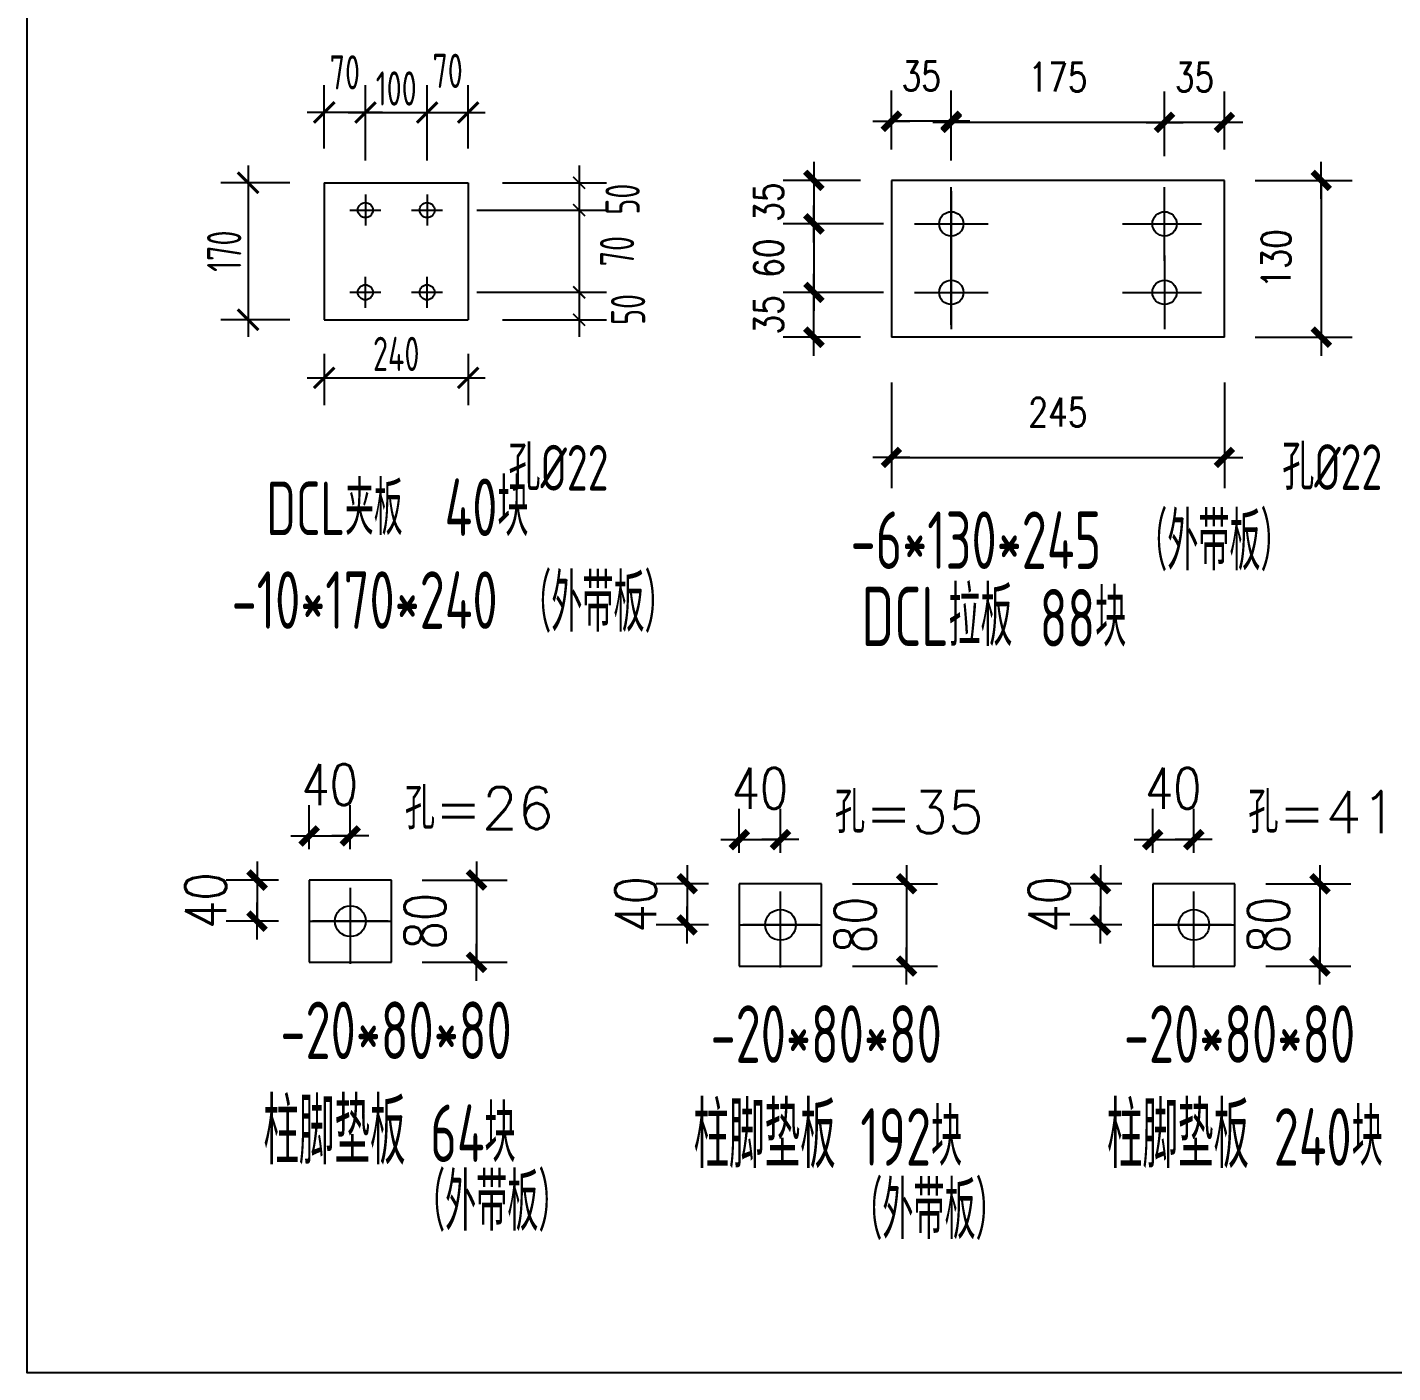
# Model space of a CAD drawing. Header units: millimetres. Extents: x 2451220 to 4527627, y -5186613 to -1639140.
# Drawn here: x 2466480 to 2470465, y -1703288 to -1699361 of the extents above; entities that cross this region are included whole.
import ezdxf
from ezdxf.enums import TextEntityAlignment as Align

# ---------------------------------------------------------------- set-up
doc = ezdxf.new("R2010")
doc.units = ezdxf.units.MM
doc.header["$LTSCALE"] = 1000
doc.header["$PDMODE"] = 34
doc.linetypes.add('CENTER', pattern=[50.8, 31.75, -6.35, 6.35, -6.35])
doc.layers.add('ADIM', color=3, linetype='Continuous')
doc.layers.add('轴线层', color=1, linetype='CENTER', lineweight=15)
doc.layers.add('钢架', color=7, linetype='Continuous', lineweight=25)
doc.styles.add('DIM_FONT', font='simplex.shx', dxfattribs={"width": 0.8, "bigfont": 'hztxt.shx'})
doc.styles.add('hz', font='gbenor.shx', dxfattribs={"width": 0.75, "height": 100, "bigfont": 'gbcbig.shx'})
doc.styles.get("Standard").update_dxf_attribs({"font": 'txt', "bigfont": 'gbcbig.shx'})
doc.styles.add('TSSD_Label', font='Tssdeng.shx', dxfattribs={"width": 0.7, "bigfont": 'hztxt.shx'})
doc.dimstyles.new('WGH(2)', dxfattribs={"dimscale": 1.2, "dimtxt": 100, "dimasz": 0.5, "dimexe": 75, "dimexo": 75, "dimgap": 75, "dimtad": 1, "dimdec": 0, "dimlfac": 0.5, "dimzin": 0, "dimdsep": 46, "dimtxsty": 'DIM_FONT', "dimblk1": '_DIMX', "dimblk2": '_DIMX', "dimsah": 1, "dimcen": 0.09, "dimclrd": 3, "dimclre": 3, "dimclrt": 7, "dimadec": 0, "dimazin": 0, "dimtfac": 1, "dimtdec": 0, "dimtix": 1, "dimtmove": 2, "dimatfit": 3, "dimldrblk": '_DIMX', "dimfxl": 1, "dimtolj": 1, "dimtzin": 0, "dimarcsym": 0})
doc.dimstyles.new('WGH(3)', dxfattribs={"dimscale": 1.2, "dimtxt": 100, "dimasz": 0.3, "dimexe": 75, "dimexo": 75, "dimgap": 75, "dimtad": 1, "dimdec": 0, "dimlfac": 0.333333, "dimzin": 0, "dimdsep": 46, "dimtxsty": 'DIM_FONT', "dimblk1": '_DIMX', "dimblk2": '_DIMX', "dimsah": 1, "dimcen": 0.09, "dimclrd": 3, "dimclre": 3, "dimclrt": 7, "dimazin": 0, "dimtfac": 1, "dimtdec": 0, "dimtix": 1, "dimtmove": 2, "dimatfit": 3, "dimldrblk": '_DIMX', "dimfxl": 1, "dimtolj": 1, "dimtzin": 0, "dimarcsym": 0})
doc.dimstyles.new('细化2倍GJ标注', dxfattribs={"dimtxt": 150, "dimasz": 60, "dimexe": 80, "dimexo": 100, "dimgap": 20, "dimtad": 1, "dimdec": 0, "dimlfac": 0.5, "dimzin": 0, "dimdsep": 46, "dimtxsty": 'hz', "dimblk1": 'ARCHTICK', "dimblk2": 'ARCHTICK', "dimsah": 1, "dimcen": 0.09, "dimdle": 50, "dimclrd": 3, "dimclre": 3, "dimclrt": 7, "dimadec": 0, "dimazin": 0, "dimtfac": 1, "dimtdec": 0, "dimtix": 1, "dimtmove": 2, "dimatfit": 3, "dimfxl": 1, "dimtolj": 1, "dimtzin": 0, "dimarcsym": 0})

# ---------------------------------------------------------------- blocks, each defined once
blk = doc.blocks.new('_DIMX')
blk.add_line((-150, 0), (150, 0))
at = {"const_width": 50}
blk.add_lwpolyline([(-70, -70), (70, 70)], dxfattribs=at)
blk = doc.blocks.new('*D1326')
at = {"color": 3, "lineweight": -2}
for p, q in [((2467212.6, -1701850.1), (2467060.4, -1701850.1)), ((2467150.4, -1701849.8), (2467150.4, -1701849.4)), ((2467150.4, -1701850.1), (2467150.4, -1701970.1)), ((2467212.6, -1701970.1), (2467060.4, -1701970.1)), ((2467150.4, -1701970.5), (2467150.4, -1701970.8))]:
    blk.add_line(p, q, dxfattribs=at)
at = {"layer": 'Defpoints', "color": 0}
for p in [(2467302.6, -1701850.1), (2467150.4, -1701970.1), (2467302.6, -1701970.1)]:
    blk.add_point(p, dxfattribs=at)
at = {"color": 3, "lineweight": -2, "xscale": 0.36, "yscale": 0.36, "zscale": 0.36}
for p, rotation in [((2467150.4, -1701850.1), 270), ((2467150.4, -1701970.1), 90)]:
    blk.add_blockref('_DIMX', p, dxfattribs=dict(at, rotation=rotation))
at = {"color": 7, "insert": (2467000.4, -1701910.1), "char_height": 120, "attachment_point": 5, "rotation": 90, "style": 'DIM_FONT'}
blk.add_mtext('\\A1;40', dxfattribs=at)
blk = doc.blocks.new('*D1327')
at = {"color": 3, "lineweight": -2}
for p, q in [((2467302.6, -1701760.1), (2467302.6, -1701631.4)), ((2467422.6, -1701760.1), (2467422.6, -1701631.4)), ((2467302.2, -1701721.4), (2467301.9, -1701721.4)), ((2467302.6, -1701721.4), (2467422.6, -1701721.4)), ((2467422.9, -1701721.4), (2467423.3, -1701721.4))]:
    blk.add_line(p, q, dxfattribs=at)
at = {"layer": 'Defpoints', "color": 0}
for p in [(2467422.6, -1701721.4), (2467302.6, -1701850.1), (2467422.6, -1701850.1)]:
    blk.add_point(p, dxfattribs=at)
at = {"color": 3, "lineweight": -2, "xscale": 0.36, "yscale": 0.36, "zscale": 0.36}
blk.add_blockref('_DIMX', (2467302.6, -1701721.4), dxfattribs=at)
at = {"color": 3, "lineweight": -2, "xscale": 0.36, "yscale": 0.36, "zscale": 0.36, "rotation": 180}
blk.add_blockref('_DIMX', (2467422.6, -1701721.4), dxfattribs=at)
at = {"color": 7, "insert": (2467362.6, -1701571.4), "char_height": 120, "attachment_point": 5, "style": 'DIM_FONT'}
blk.add_mtext('\\A1;40', dxfattribs=at)
blk = doc.blocks.new('*D1328')
at = {"color": 3, "lineweight": -2}
for p, q in [((2467632.6, -1701850.1), (2467880.8, -1701850.1)), ((2467790.8, -1701849.8), (2467790.8, -1701849.4)), ((2467790.8, -1701850.1), (2467790.8, -1702090.1)), ((2467632.6, -1702090.1), (2467880.8, -1702090.1)), ((2467790.8, -1702090.5), (2467790.8, -1702090.8))]:
    blk.add_line(p, q, dxfattribs=at)
at = {"layer": 'Defpoints', "color": 0}
for p in [(2467542.6, -1701850.1), (2467542.6, -1702090.1), (2467790.8, -1702090.1)]:
    blk.add_point(p, dxfattribs=at)
at = {"color": 3, "lineweight": -2, "xscale": 0.36, "yscale": 0.36, "zscale": 0.36}
for p, rotation in [((2467790.8, -1701850.1), 270), ((2467790.8, -1702090.1), 90)]:
    blk.add_blockref('_DIMX', p, dxfattribs=dict(at, rotation=rotation))
at = {"color": 7, "insert": (2467640.8, -1701970.1), "char_height": 120, "attachment_point": 5, "rotation": 90, "style": 'DIM_FONT'}
blk.add_mtext('\\A1;80', dxfattribs=at)
blk = doc.blocks.new('*D1329')
at = {"color": 3, "lineweight": -2}
for p, q in [((2468467.9, -1701861), (2468315.7, -1701861)), ((2468405.7, -1701860.6), (2468405.7, -1701860.3)), ((2468405.7, -1701861), (2468405.7, -1701981)), ((2468467.9, -1701981), (2468315.7, -1701981)), ((2468405.7, -1701981.3), (2468405.7, -1701981.7))]:
    blk.add_line(p, q, dxfattribs=at)
at = {"layer": 'Defpoints', "color": 0}
for p in [(2468557.9, -1701861), (2468405.7, -1701981), (2468557.9, -1701981)]:
    blk.add_point(p, dxfattribs=at)
at = {"color": 3, "lineweight": -2, "xscale": 0.36, "yscale": 0.36, "zscale": 0.36}
for p, rotation in [((2468405.7, -1701861), 270), ((2468405.7, -1701981), 90)]:
    blk.add_blockref('_DIMX', p, dxfattribs=dict(at, rotation=rotation))
at = {"color": 7, "insert": (2468255.7, -1701921), "char_height": 120, "attachment_point": 5, "rotation": 90, "style": 'DIM_FONT'}
blk.add_mtext('\\A1;40', dxfattribs=at)
blk = doc.blocks.new('*D1330')
at = {"color": 3, "lineweight": -2}
for p, q in [((2468557.9, -1701771), (2468557.9, -1701642.2)), ((2468677.9, -1701771), (2468677.9, -1701642.2)), ((2468557.5, -1701732.2), (2468557.2, -1701732.2)), ((2468557.9, -1701732.2), (2468677.9, -1701732.2)), ((2468678.3, -1701732.2), (2468678.6, -1701732.2))]:
    blk.add_line(p, q, dxfattribs=at)
at = {"layer": 'Defpoints', "color": 0}
for p in [(2468677.9, -1701732.2), (2468557.9, -1701861), (2468677.9, -1701861)]:
    blk.add_point(p, dxfattribs=at)
at = {"color": 3, "lineweight": -2, "xscale": 0.36, "yscale": 0.36, "zscale": 0.36}
blk.add_blockref('_DIMX', (2468557.9, -1701732.2), dxfattribs=at)
at = {"color": 3, "lineweight": -2, "xscale": 0.36, "yscale": 0.36, "zscale": 0.36, "rotation": 180}
blk.add_blockref('_DIMX', (2468677.9, -1701732.2), dxfattribs=at)
at = {"color": 7, "insert": (2468617.9, -1701582.2), "char_height": 120, "attachment_point": 5, "style": 'DIM_FONT'}
blk.add_mtext('\\A1;40', dxfattribs=at)
blk = doc.blocks.new('*D1331')
at = {"color": 3, "lineweight": -2}
for p, q in [((2468887.9, -1701861), (2469136.1, -1701861)), ((2469046.1, -1701860.6), (2469046.1, -1701860.3)), ((2469046.1, -1701861), (2469046.1, -1702101)), ((2468887.9, -1702101), (2469136.1, -1702101)), ((2469046.1, -1702101.3), (2469046.1, -1702101.7))]:
    blk.add_line(p, q, dxfattribs=at)
at = {"layer": 'Defpoints', "color": 0}
for p in [(2468797.9, -1701861), (2468797.9, -1702101), (2469046.1, -1702101)]:
    blk.add_point(p, dxfattribs=at)
at = {"color": 3, "lineweight": -2, "xscale": 0.36, "yscale": 0.36, "zscale": 0.36}
for p, rotation in [((2469046.1, -1701861), 270), ((2469046.1, -1702101), 90)]:
    blk.add_blockref('_DIMX', p, dxfattribs=dict(at, rotation=rotation))
at = {"color": 7, "insert": (2468896.1, -1701981), "char_height": 120, "attachment_point": 5, "rotation": 90, "style": 'DIM_FONT'}
blk.add_mtext('\\A1;80', dxfattribs=at)
blk = doc.blocks.new('*D1338')
at = {"color": 3, "lineweight": -2}
for p, q in [((2469674.2, -1701861), (2469522, -1701861)), ((2469612, -1701860.6), (2469612, -1701860.3)), ((2469612, -1701861), (2469612, -1701981)), ((2469674.2, -1701981), (2469522, -1701981)), ((2469612, -1701981.3), (2469612, -1701981.7))]:
    blk.add_line(p, q, dxfattribs=at)
at = {"layer": 'Defpoints', "color": 0}
for p in [(2469764.2, -1701861), (2469612, -1701981), (2469764.2, -1701981)]:
    blk.add_point(p, dxfattribs=at)
at = {"color": 3, "lineweight": -2, "xscale": 0.36, "yscale": 0.36, "zscale": 0.36}
for p, rotation in [((2469612, -1701861), 270), ((2469612, -1701981), 90)]:
    blk.add_blockref('_DIMX', p, dxfattribs=dict(at, rotation=rotation))
at = {"color": 7, "insert": (2469462, -1701921), "char_height": 120, "attachment_point": 5, "rotation": 90, "style": 'DIM_FONT'}
blk.add_mtext('\\A1;40', dxfattribs=at)
blk = doc.blocks.new('*D1339')
at = {"color": 3, "lineweight": -2}
for p, q in [((2469764.2, -1701771), (2469764.2, -1701642.2)), ((2469884.2, -1701771), (2469884.2, -1701642.2)), ((2469763.9, -1701732.2), (2469763.5, -1701732.2)), ((2469764.2, -1701732.2), (2469884.2, -1701732.2)), ((2469884.6, -1701732.2), (2469884.9, -1701732.2))]:
    blk.add_line(p, q, dxfattribs=at)
at = {"layer": 'Defpoints', "color": 0}
for p in [(2469884.2, -1701732.2), (2469764.2, -1701861), (2469884.2, -1701861)]:
    blk.add_point(p, dxfattribs=at)
at = {"color": 3, "lineweight": -2, "xscale": 0.36, "yscale": 0.36, "zscale": 0.36}
blk.add_blockref('_DIMX', (2469764.2, -1701732.2), dxfattribs=at)
at = {"color": 3, "lineweight": -2, "xscale": 0.36, "yscale": 0.36, "zscale": 0.36, "rotation": 180}
blk.add_blockref('_DIMX', (2469884.2, -1701732.2), dxfattribs=at)
at = {"color": 7, "insert": (2469824.2, -1701582.2), "char_height": 120, "attachment_point": 5, "style": 'DIM_FONT'}
blk.add_mtext('\\A1;40', dxfattribs=at)
blk = doc.blocks.new('*D1340')
at = {"color": 3, "lineweight": -2}
for p, q in [((2470094.2, -1701861), (2470342.4, -1701861)), ((2470252.4, -1701860.6), (2470252.4, -1701860.3)), ((2470252.4, -1701861), (2470252.4, -1702101)), ((2470094.2, -1702101), (2470342.4, -1702101)), ((2470252.4, -1702101.3), (2470252.4, -1702101.7))]:
    blk.add_line(p, q, dxfattribs=at)
at = {"layer": 'Defpoints', "color": 0}
for p in [(2470004.2, -1701861), (2470004.2, -1702101), (2470252.4, -1702101)]:
    blk.add_point(p, dxfattribs=at)
at = {"color": 3, "lineweight": -2, "xscale": 0.36, "yscale": 0.36, "zscale": 0.36}
for p, rotation in [((2470252.4, -1701861), 270), ((2470252.4, -1702101), 90)]:
    blk.add_blockref('_DIMX', p, dxfattribs=dict(at, rotation=rotation))
at = {"color": 7, "insert": (2470102.4, -1701981), "char_height": 120, "attachment_point": 5, "rotation": 90, "style": 'DIM_FONT'}
blk.add_mtext('\\A1;80', dxfattribs=at)
blk = doc.blocks.new('_ArchTick')
at = {"color": 0, "linetype": 'ByBlock', "const_width": 0.15}
blk.add_lwpolyline([(-0.5, -0.5), (0.5, 0.5)], dxfattribs=at)
blk = doc.blocks.new('*D198')
at = {"color": 3, "lineweight": -2}
for p, q in [((2467466.6, -1699714.5), (2467466.6, -1699529.6)), ((2467646.6, -1699714.5), (2467646.6, -1699529.6)), ((2467416.6, -1699609.6), (2467696.6, -1699609.6))]:
    blk.add_line(p, q, dxfattribs=at)
at = {"layer": 'Defpoints', "color": 0}
for p in [(2467646.6, -1699609.6), (2467466.6, -1699814.5), (2467646.6, -1699814.5)]:
    blk.add_point(p, dxfattribs=at)
at = {"color": 3, "lineweight": -2, "xscale": 60, "yscale": 60, "zscale": 60, "rotation": 180}
blk.add_blockref('_ArchTick', (2467466.6, -1699609.6), dxfattribs=at)
at = {"color": 3, "lineweight": -2, "xscale": 60, "yscale": 60, "zscale": 60}
blk.add_blockref('_ArchTick', (2467646.6, -1699609.6), dxfattribs=at)
at = {"color": 7, "insert": (2467556.6, -1699539.6), "char_height": 100, "attachment_point": 5, "style": 'hz'}
blk.add_mtext('\\A1;100', dxfattribs=at)
blk = doc.blocks.new('*D1431')
at = {"color": 3, "lineweight": -2}
for p, q in [((2467346.6, -1699714.5), (2467346.6, -1699529.6)), ((2467466.6, -1699749.4), (2467466.6, -1699529.6)), ((2467516.6, -1699609.6), (2467296.6, -1699609.6))]:
    blk.add_line(p, q, dxfattribs=at)
at = {"layer": 'Defpoints', "color": 0}
for p in [(2467346.6, -1699609.6), (2467346.6, -1699814.5), (2467466.6, -1699849.4)]:
    blk.add_point(p, dxfattribs=at)
at = {"color": 3, "lineweight": -2, "xscale": 60, "yscale": 60, "zscale": 60, "rotation": 180}
blk.add_blockref('_ArchTick', (2467346.6, -1699609.6), dxfattribs=at)
at = {"color": 3, "lineweight": -2, "xscale": 60, "yscale": 60, "zscale": 60}
blk.add_blockref('_ArchTick', (2467466.6, -1699609.6), dxfattribs=at)
at = {"color": 7, "insert": (2467406.6, -1699492.4), "char_height": 100, "attachment_point": 5, "style": 'hz'}
blk.add_mtext('\\A1;70', dxfattribs=at)
blk = doc.blocks.new('*D1432')
at = {"color": 3, "lineweight": -2}
for p, q in [((2467646.6, -1699749.4), (2467646.6, -1699529.6)), ((2467766.6, -1699714.5), (2467766.6, -1699529.6)), ((2467596.6, -1699609.6), (2467816.6, -1699609.6))]:
    blk.add_line(p, q, dxfattribs=at)
at = {"layer": 'Defpoints', "color": 0}
for p in [(2467766.6, -1699609.6), (2467766.6, -1699814.5), (2467646.6, -1699849.4)]:
    blk.add_point(p, dxfattribs=at)
at = {"color": 3, "lineweight": -2, "xscale": 60, "yscale": 60, "zscale": 60, "rotation": 180}
blk.add_blockref('_ArchTick', (2467646.6, -1699609.6), dxfattribs=at)
at = {"color": 3, "lineweight": -2, "xscale": 60, "yscale": 60, "zscale": 60}
blk.add_blockref('_ArchTick', (2467766.6, -1699609.6), dxfattribs=at)
at = {"color": 7, "insert": (2467706.6, -1699488.1), "char_height": 100, "attachment_point": 5, "style": 'hz'}
blk.add_mtext('\\A1;70', dxfattribs=at)
blk = doc.blocks.new('*D1433')
at = {"color": 3, "lineweight": -2}
for p, q in [((2468090.2, -1699764.5), (2468090.2, -1699944.5)), ((2467866.6, -1699814.5), (2468170.2, -1699814.5)), ((2467791.7, -1699894.5), (2468170.2, -1699894.5))]:
    blk.add_line(p, q, dxfattribs=at)
at = {"layer": 'Defpoints', "color": 0}
for p in [(2467766.6, -1699814.5), (2467691.7, -1699894.5), (2468090.2, -1699894.5)]:
    blk.add_point(p, dxfattribs=at)
at = {"color": 3, "lineweight": -2, "xscale": 35, "yscale": 35, "zscale": 35}
for p, rotation in [((2468090.2, -1699814.5), 90), ((2468090.2, -1699894.5), 270)]:
    blk.add_blockref('_ArchTick', p, dxfattribs=dict(at, rotation=rotation))
at = {"color": 7, "insert": (2468217.2, -1699862.5), "char_height": 100, "attachment_point": 5, "rotation": 90, "style": 'hz'}
blk.add_mtext('\\A1;50', dxfattribs=at)
blk = doc.blocks.new('*D1434')
at = {"color": 3, "lineweight": -2}
for p, q in [((2468090.2, -1699844.5), (2468090.2, -1700184.5)), ((2467891.7, -1699894.5), (2468170.2, -1699894.5)), ((2467791.7, -1700134.5), (2468170.2, -1700134.5))]:
    blk.add_line(p, q, dxfattribs=at)
at = {"layer": 'Defpoints', "color": 0}
for p in [(2467791.7, -1699894.5), (2467691.7, -1700134.5), (2468090.2, -1700134.5)]:
    blk.add_point(p, dxfattribs=at)
at = {"color": 3, "lineweight": -2, "xscale": 35, "yscale": 35, "zscale": 35}
for p, rotation in [((2468090.2, -1699894.5), 90), ((2468090.2, -1700134.5), 270)]:
    blk.add_blockref('_ArchTick', p, dxfattribs=dict(at, rotation=rotation))
at = {"color": 7, "insert": (2468201.1, -1700014.3), "char_height": 100, "attachment_point": 5, "rotation": 90, "style": 'hz'}
blk.add_mtext('\\A1;70', dxfattribs=at)
blk = doc.blocks.new('*D1435')
at = {"color": 3, "lineweight": -2}
for p, q in [((2468090.2, -1700084.5), (2468090.2, -1700264.5)), ((2467791.7, -1700134.5), (2468170.2, -1700134.5)), ((2467866.6, -1700214.5), (2468170.2, -1700214.5))]:
    blk.add_line(p, q, dxfattribs=at)
at = {"layer": 'Defpoints', "color": 0}
for p in [(2467691.7, -1700134.5), (2467766.6, -1700214.5), (2468090.2, -1700214.5)]:
    blk.add_point(p, dxfattribs=at)
at = {"color": 3, "lineweight": -2, "xscale": 35, "yscale": 35, "zscale": 35}
for p, rotation in [((2468090.2, -1700134.5), 90), ((2468090.2, -1700214.5), 270)]:
    blk.add_blockref('_ArchTick', p, dxfattribs=dict(at, rotation=rotation))
at = {"color": 7, "insert": (2468233.3, -1700184.5), "char_height": 100, "attachment_point": 5, "rotation": 90, "style": 'hz'}
blk.add_mtext('\\A1;50', dxfattribs=at)
blk = doc.blocks.new('*D199')
at = {"color": 3, "lineweight": -2}
for p, q in [((2467124.5, -1699764.5), (2467124.5, -1700264.5)), ((2467246.6, -1699814.5), (2467044.5, -1699814.5)), ((2467246.6, -1700214.5), (2467044.5, -1700214.5))]:
    blk.add_line(p, q, dxfattribs=at)
at = {"layer": 'Defpoints', "color": 0}
for p in [(2467346.6, -1699814.5), (2467124.5, -1700214.5), (2467346.6, -1700214.5)]:
    blk.add_point(p, dxfattribs=at)
at = {"color": 3, "lineweight": -2, "xscale": 60, "yscale": 60, "zscale": 60}
for p, rotation in [((2467124.5, -1699814.5), 90), ((2467124.5, -1700214.5), 270)]:
    blk.add_blockref('_ArchTick', p, dxfattribs=dict(at, rotation=rotation))
at = {"color": 7, "insert": (2467054.5, -1700014.5), "char_height": 100, "attachment_point": 5, "rotation": 90, "style": 'hz'}
blk.add_mtext('\\A1;170', dxfattribs=at)
blk = doc.blocks.new('*D200')
at = {"color": 3, "lineweight": -2}
for p, q in [((2467346.6, -1700314.5), (2467346.6, -1700464.3)), ((2467766.6, -1700314.5), (2467766.6, -1700464.3)), ((2467296.6, -1700384.3), (2467816.6, -1700384.3))]:
    blk.add_line(p, q, dxfattribs=at)
at = {"layer": 'Defpoints', "color": 0}
for p in [(2467346.6, -1700214.5), (2467766.6, -1700214.5), (2467766.6, -1700384.3)]:
    blk.add_point(p, dxfattribs=at)
at = {"color": 3, "lineweight": -2, "xscale": 60, "yscale": 60, "zscale": 60, "rotation": 180}
blk.add_blockref('_ArchTick', (2467346.6, -1700384.3), dxfattribs=at)
at = {"color": 3, "lineweight": -2, "xscale": 60, "yscale": 60, "zscale": 60}
blk.add_blockref('_ArchTick', (2467766.6, -1700384.3), dxfattribs=at)
at = {"color": 7, "insert": (2467556.6, -1700314.3), "char_height": 100, "attachment_point": 5, "style": 'hz'}
blk.add_mtext('\\A1;240', dxfattribs=at)
blk = doc.blocks.new('*D1436')
at = {"color": 3, "lineweight": -2}
for p, q in [((2469798.9, -1699737.2), (2469798.9, -1699548.5)), ((2469973.6, -1699717.8), (2469973.6, -1699548.5)), ((2469798.6, -1699638.5), (2469798.2, -1699638.5)), ((2469973.6, -1699638.5), (2469798.9, -1699638.5)), ((2469974, -1699638.5), (2469974.4, -1699638.5))]:
    blk.add_line(p, q, dxfattribs=at)
at = {"layer": 'Defpoints', "color": 0}
for p in [(2469798.9, -1699638.5), (2469798.9, -1699827.2), (2469973.6, -1699807.8)]:
    blk.add_point(p, dxfattribs=at)
at = {"color": 3, "lineweight": -2, "xscale": 0.36, "yscale": 0.36, "zscale": 0.36}
blk.add_blockref('_DIMX', (2469798.9, -1699638.5), dxfattribs=at)
at = {"color": 3, "lineweight": -2, "xscale": 0.36, "yscale": 0.36, "zscale": 0.36, "rotation": 180}
blk.add_blockref('_DIMX', (2469973.6, -1699638.5), dxfattribs=at)
at = {"color": 7, "insert": (2469886.3, -1699506.5), "char_height": 84, "attachment_point": 5, "style": 'DIM_FONT'}
blk.add_mtext('\\A1;35', dxfattribs=at)
blk = doc.blocks.new('*D1437')
at = {"color": 3, "lineweight": -2}
for p, q in [((2469176.4, -1699749.6), (2469176.4, -1699548.5)), ((2469798.9, -1699737.2), (2469798.9, -1699548.5)), ((2469798.6, -1699638.5), (2469176.8, -1699638.5))]:
    blk.add_line(p, q, dxfattribs=at)
at = {"layer": 'Defpoints', "color": 0}
for p in [(2469176.4, -1699638.5), (2469798.9, -1699827.2), (2469176.4, -1699839.6)]:
    blk.add_point(p, dxfattribs=at)
at = {"color": 3, "lineweight": -2, "xscale": 0.36, "yscale": 0.36, "zscale": 0.36, "rotation": 180}
blk.add_blockref('_DIMX', (2469176.4, -1699638.5), dxfattribs=at)
at = {"color": 3, "lineweight": -2, "xscale": 0.36, "yscale": 0.36, "zscale": 0.36}
blk.add_blockref('_DIMX', (2469798.9, -1699638.5), dxfattribs=at)
at = {"color": 7, "insert": (2469487.7, -1699506.5), "char_height": 84, "attachment_point": 5, "style": 'DIM_FONT'}
blk.add_mtext('\\A1;175', dxfattribs=at)
blk = doc.blocks.new('*D1438')
at = {"color": 3, "lineweight": -2}
for p, q in [((2469001.7, -1699717.8), (2469001.7, -1699545.2)), ((2469176.4, -1699749.6), (2469176.4, -1699545.2)), ((2469001.3, -1699635.2), (2469001, -1699635.2)), ((2469176.4, -1699635.2), (2469001.7, -1699635.2)), ((2469176.8, -1699635.2), (2469177.1, -1699635.2))]:
    blk.add_line(p, q, dxfattribs=at)
at = {"layer": 'Defpoints', "color": 0}
for p in [(2469001.7, -1699635.2), (2469001.7, -1699807.8), (2469176.4, -1699839.6)]:
    blk.add_point(p, dxfattribs=at)
at = {"color": 3, "lineweight": -2, "xscale": 0.36, "yscale": 0.36, "zscale": 0.36}
blk.add_blockref('_DIMX', (2469001.7, -1699635.2), dxfattribs=at)
at = {"color": 3, "lineweight": -2, "xscale": 0.36, "yscale": 0.36, "zscale": 0.36, "rotation": 180}
blk.add_blockref('_DIMX', (2469176.4, -1699635.2), dxfattribs=at)
at = {"color": 7, "insert": (2469089, -1699503.2), "char_height": 84, "attachment_point": 5, "style": 'DIM_FONT'}
blk.add_mtext('\\A1;35', dxfattribs=at)
blk = doc.blocks.new('*D1439')
at = {"color": 3, "lineweight": -2}
for p, q in [((2468911.7, -1699807.8), (2468685.5, -1699807.8)), ((2468775.5, -1699807.4), (2468775.5, -1699807.1)), ((2468775.5, -1699807.8), (2468775.5, -1699934.8)), ((2468978.9, -1699934.8), (2468685.5, -1699934.8)), ((2468775.5, -1699935.1), (2468775.5, -1699935.5))]:
    blk.add_line(p, q, dxfattribs=at)
at = {"layer": 'Defpoints', "color": 0}
for p in [(2469001.7, -1699807.8), (2468775.5, -1699934.8), (2469068.9, -1699934.8)]:
    blk.add_point(p, dxfattribs=at)
at = {"color": 3, "lineweight": -2, "xscale": 0.36, "yscale": 0.36, "zscale": 0.36}
for p, rotation in [((2468775.5, -1699807.8), 270), ((2468775.5, -1699934.8), 90)]:
    blk.add_blockref('_DIMX', p, dxfattribs=dict(at, rotation=rotation))
at = {"color": 7, "insert": (2468643.5, -1699871.3), "char_height": 84, "attachment_point": 5, "rotation": 90, "style": 'DIM_FONT'}
blk.add_mtext('\\A1;35', dxfattribs=at)
blk = doc.blocks.new('*D201')
at = {"color": 3, "lineweight": -2}
for p, q in [((2468978.9, -1699934.8), (2468685.5, -1699934.8)), ((2468775.5, -1699934.4), (2468775.5, -1699934)), ((2468775.5, -1699934.8), (2468775.5, -1700134.8)), ((2468978.9, -1700134.8), (2468685.5, -1700134.8)), ((2468775.5, -1700135.2), (2468775.5, -1700135.5))]:
    blk.add_line(p, q, dxfattribs=at)
at = {"layer": 'Defpoints', "color": 0}
for p in [(2469068.9, -1699934.8), (2468775.5, -1700134.8), (2469068.9, -1700134.8)]:
    blk.add_point(p, dxfattribs=at)
at = {"color": 3, "lineweight": -2, "xscale": 0.36, "yscale": 0.36, "zscale": 0.36}
for p, rotation in [((2468775.5, -1699934.8), 270), ((2468775.5, -1700134.8), 90)]:
    blk.add_blockref('_DIMX', p, dxfattribs=dict(at, rotation=rotation))
at = {"color": 7, "insert": (2468643.5, -1700034.8), "char_height": 84, "attachment_point": 5, "rotation": 90, "style": 'DIM_FONT'}
blk.add_mtext('\\A1;60', dxfattribs=at)
blk = doc.blocks.new('*D202')
at = {"color": 3, "lineweight": -2}
for p, q in [((2470063.6, -1699807.8), (2470346.3, -1699807.8)), ((2470256.3, -1699808.2), (2470256.3, -1700265.2)), ((2470063.6, -1700265.6), (2470346.3, -1700265.6))]:
    blk.add_line(p, q, dxfattribs=at)
at = {"layer": 'Defpoints', "color": 0}
for p in [(2469973.6, -1699807.8), (2469973.6, -1700265.6), (2470256.3, -1700265.6)]:
    blk.add_point(p, dxfattribs=at)
at = {"color": 3, "lineweight": -2, "xscale": 0.36, "yscale": 0.36, "zscale": 0.36}
for p, rotation in [((2470256.3, -1699807.8), 90), ((2470256.3, -1700265.6), 270)]:
    blk.add_blockref('_DIMX', p, dxfattribs=dict(at, rotation=rotation))
at = {"color": 7, "insert": (2470124.3, -1700036.7), "char_height": 84, "attachment_point": 5, "rotation": 90, "style": 'DIM_FONT'}
blk.add_mtext('\\A1;130', dxfattribs=at)
blk = doc.blocks.new('*D203')
at = {"color": 3, "lineweight": -2}
for p, q in [((2469001.7, -1700398), (2469001.7, -1700706.5)), ((2469973.6, -1700398), (2469973.6, -1700706.5)), ((2469002, -1700616.5), (2469973.3, -1700616.5))]:
    blk.add_line(p, q, dxfattribs=at)
at = {"layer": 'Defpoints', "color": 0}
for p in [(2469001.7, -1700308), (2469973.6, -1700308), (2469973.6, -1700616.5)]:
    blk.add_point(p, dxfattribs=at)
at = {"color": 3, "lineweight": -2, "xscale": 0.36, "yscale": 0.36, "zscale": 0.36, "rotation": 180}
blk.add_blockref('_DIMX', (2469001.7, -1700616.5), dxfattribs=at)
at = {"color": 3, "lineweight": -2, "xscale": 0.36, "yscale": 0.36, "zscale": 0.36}
blk.add_blockref('_DIMX', (2469973.6, -1700616.5), dxfattribs=at)
at = {"color": 7, "insert": (2469487.7, -1700484.5), "char_height": 84, "attachment_point": 5, "style": 'DIM_FONT'}
blk.add_mtext('\\A1;245', dxfattribs=at)
blk = doc.blocks.new('*D204')
at = {"color": 3, "lineweight": -2}
for p, q in [((2468978.9, -1700134.8), (2468685.5, -1700134.8)), ((2468775.5, -1700134.4), (2468775.5, -1700134.1)), ((2468775.5, -1700265.6), (2468775.5, -1700134.8)), ((2468911.7, -1700265.6), (2468685.5, -1700265.6)), ((2468775.5, -1700265.9), (2468775.5, -1700266.3))]:
    blk.add_line(p, q, dxfattribs=at)
at = {"layer": 'Defpoints', "color": 0}
for p in [(2468775.5, -1700134.8), (2469068.9, -1700134.8), (2469001.7, -1700265.6)]:
    blk.add_point(p, dxfattribs=at)
at = {"color": 3, "lineweight": -2, "xscale": 0.36, "yscale": 0.36, "zscale": 0.36}
for p, rotation in [((2468775.5, -1700134.8), 270), ((2468775.5, -1700265.6), 90)]:
    blk.add_blockref('_DIMX', p, dxfattribs=dict(at, rotation=rotation))
at = {"color": 7, "insert": (2468643.5, -1700200.2), "char_height": 84, "attachment_point": 5, "rotation": 90, "style": 'DIM_FONT'}
blk.add_mtext('\\A1;35', dxfattribs=at)

msp = doc.modelspace()

# ---------------------------------------------------------------- linework, layer by layer
for p, q in [((2467346.6, -1699814.5), (2467766.6, -1699814.5)), ((2467346.6, -1699814.5), (2467346.6, -1700214.5)), ((2467766.6, -1699814.5), (2467766.6, -1700214.5)), ((2469973.6, -1699807.8), (2469001.7, -1699807.8)), ((2469001.7, -1699807.8), (2469001.7, -1700265.6)), ((2469176.4, -1700042.3), (2469176.4, -1699827.2)), ((2469798.9, -1700042.3), (2469798.9, -1699827.2)), ((2469973.6, -1700265.6), (2469973.6, -1699807.8)), ((2469176.4, -1699839.6), (2469176.4, -1700054.6)), ((2469068.9, -1699934.8), (2469283.9, -1699934.8)), ((2469675.8, -1699934.8), (2469906.4, -1699934.8)), ((2469176.4, -1700229.9), (2469176.4, -1700014.9)), ((2469176.4, -1700027.3), (2469176.4, -1700242.3)), ((2469798.9, -1700027.3), (2469798.9, -1700242.3)), ((2469068.9, -1700134.8), (2469283.9, -1700134.8)), ((2469675.8, -1700134.8), (2469906.4, -1700134.8)), ((2467346.6, -1700214.5), (2467766.6, -1700214.5)), ((2469973.6, -1700265.6), (2469001.7, -1700265.6)), ((2467302.6, -1701850.1), (2467302.6, -1702090.1)), ((2467542.6, -1701850.1), (2467302.6, -1701850.1)), ((2467542.6, -1702090.1), (2467542.6, -1701850.1)), ((2468557.9, -1701861), (2468557.9, -1702101)), ((2468797.9, -1701861), (2468557.9, -1701861)), ((2468797.9, -1702101), (2468797.9, -1701861)), ((2469764.2, -1701861), (2469764.2, -1702101)), ((2470004.2, -1701861), (2469764.2, -1701861)), ((2470004.2, -1702101), (2470004.2, -1701861)), ((2467422.9, -1702095), (2467422.9, -1701872.7)), ((2468678.2, -1702105.8), (2468678.2, -1701883.5)), ((2469884.5, -1702105.8), (2469884.5, -1701883.5)), ((2467302.7, -1701970.1), (2467542.7, -1701970.1)), ((2467533, -1701970.1), (2467312.5, -1701970.1)), ((2468558.1, -1701981), (2468798.1, -1701981)), ((2468788.3, -1701981), (2468567.8, -1701981)), ((2469764.4, -1701981), (2470004.4, -1701981)), ((2469994.6, -1701981), (2469774.1, -1701981)), ((2467302.6, -1702090.1), (2467542.6, -1702090.1)), ((2468557.9, -1702101), (2468797.9, -1702101)), ((2469764.2, -1702101), (2470004.2, -1702101))]:
    msp.add_line(p, q)
at = {"color": 1, "linetype": 'CENTER', "ltscale": 10}
for p, q in [((2467466.6, -1699849.4), (2467466.6, -1699939.5)), ((2467646.6, -1699849.4), (2467646.6, -1699939.5)), ((2467421.6, -1699894.5), (2467511.7, -1699894.5)), ((2467601.6, -1699894.5), (2467691.7, -1699894.5)), ((2467466.6, -1700179.5), (2467466.6, -1700089.4)), ((2467646.6, -1700179.5), (2467646.6, -1700089.4)), ((2467421.6, -1700134.5), (2467511.7, -1700134.5)), ((2467601.6, -1700134.5), (2467691.7, -1700134.5))]:
    msp.add_line(p, q, dxfattribs=at)
msp.add_lwpolyline([(2466480, -1696967.7), (2474703, -1696967.7), (2474703, -1703288.1), (2466480, -1703288.1)], close=True)
for centre, radius in [((2467466.6, -1699894.5), 22), ((2467646.6, -1699894.5), 22), ((2469176.4, -1699934.8), 35.5), ((2469176.4, -1699934.8), 35.5), ((2469798.9, -1699934.8), 35.5), ((2467466.6, -1700134.5), 22), ((2467646.6, -1700134.5), 22), ((2469176.4, -1700134.8), 35.5), ((2469176.4, -1700134.8), 35.5), ((2469798.9, -1700134.8), 35.5), ((2467422.9, -1701970.1), 45), ((2468678.2, -1701981), 45), ((2469884.5, -1701981), 45)]:
    msp.add_circle(centre, radius)

# ---------------------------------------------------------------- texts
at = {"layer": 'ADIM', "style": 'TSSD_Label', "width": 0.7}
for p in [(2468176.1, -1700753.2), (2470434.1, -1700751.2)]:
    msp.add_text('孔%%C22', height=133.16, dxfattribs=at).set_placement(p, align=Align.BOTTOM_RIGHT)
at = {"layer": '轴线层', "color": 4, "linetype": 'ByBlock', "char_height": 122.5, "attachment_point": 1}
for s, insert in [('孔=26', (2467581.7, -1701579.4)), ('孔=35', (2468837, -1701590.3)), ('孔=41', (2470043.3, -1701590.3))]:
    msp.add_mtext_dynamic_manual_height_columns(s, width=1506.743, gutter_width=12.5, heights=[336], dxfattribs=dict(at, insert=insert))
at = {"layer": '钢架', "insert": (2467177.8, -1700687.1), "char_height": 156, "attachment_point": 1, "style": 'hz'}
msp.add_mtext_dynamic_manual_height_columns('DCL夹板', width=1506.743, gutter_width=12.5, heights=[336], dxfattribs=at).dxf.set("width", 708.175)
at = {"layer": '钢架', "lineweight": 13, "attachment_point": 1, "style": 'hz'}
for s, insert, char_height, width in [('40块', (2467697.7, -1700678), 168, 688.503), ('-6*130*245', (2468882.5, -1700774.1), 168, 688.503), ('（外带板）', (2469716.1, -1700777.9), 168, 688.503), (' -10*170*240', (2467008.1, -1700948.9), 168, 883.58), ('（外带板）', (2467918.4, -1700957.4), 168, 688.503), ('88块', (2469434.4, -1701000.6), 168, 688.503), ('-20*80*80', (2467218.7, -1702204.8), 168, 688.503), ('-20*80*80', (2468474, -1702215.7), 168, 688.503), ('-20*80*80', (2469680.3, -1702215.7), 168, 688.503), ('柱脚垫板', (2467169, -1702488.2), 192, 786.861), ('64块', (2467655.9, -1702505.2), 168, 688.503), ('柱脚垫板', (2468424.4, -1702499), 192, 786.861), ('192块', (2468911.2, -1702516), 168, 688.503), ('柱脚垫板', (2469630.7, -1702499), 192, 786.861), ('240块', (2470117.5, -1702516), 168, 688.503), ('（外带板）', (2467608.6, -1702705.9), 168, 688.503), ('（外带板）', (2468884.6, -1702730.1), 168, 688.503)]:
    msp.add_mtext(s, dxfattribs=dict(at, insert=insert, char_height=char_height, width=width))
at = {"layer": '钢架', "lineweight": 13, "insert": (2468914.4, -1700994), "char_height": 172.8, "attachment_point": 1, "style": 'hz'}
msp.add_mtext_dynamic_manual_height_columns('DCL拉板', width=1506.743, gutter_width=12.5, heights=[336], dxfattribs=at).dxf.set("width", 708.175)

# ---------------------------------------------------------------- dimensions: what is measured, and where the dimension line sits
for base, p1, p2, picture, middle in [((2467346.6, -1699609.6), (2467466.6, -1699849.4), (2467346.6, -1699814.5), '*D1431', (2467406.6, -1699492.4)), ((2467766.6, -1699609.6), (2467646.6, -1699849.4), (2467766.6, -1699814.5), '*D1432', (2467706.6, -1699488.1))]:
    dim = msp.add_linear_dim(base=base, p1=p1, p2=p2, text='70', dimstyle='细化2倍GJ标注')
    dim.commit()
    dim.dimension.update_dxf_attribs({"geometry": picture, "text_midpoint": middle, "dimtype": 160})
for base, p1, p2, text, picture, middle in [((2467646.6, -1699609.6), (2467466.6, -1699814.5), (2467646.6, -1699814.5), '100', '*D198', (2467556.6, -1699539.6)), ((2467766.6, -1700384.3), (2467346.6, -1700214.5), (2467766.6, -1700214.5), '240', '*D200', (2467556.6, -1700314.3))]:
    dim = msp.add_linear_dim(base=base, p1=p1, p2=p2, text=text, dimstyle='细化2倍GJ标注')
    dim.commit()
    dim.dimension.update_dxf_attribs({"geometry": picture, "text_midpoint": middle})
for base, p1, p2, text, picture, middle in [((2469001.7, -1699635.2), (2469176.4, -1699839.6), (2469001.7, -1699807.8), '35', '*D1438', (2469089, -1699503.2)), ((2469176.4, -1699638.5), (2469798.9, -1699827.2), (2469176.4, -1699839.6), '175', '*D1437', (2469487.7, -1699506.5)), ((2469798.9, -1699638.5), (2469973.6, -1699807.8), (2469798.9, -1699827.2), '35', '*D1436', (2469886.3, -1699506.5)), ((2469973.6, -1700616.5), (2469001.7, -1700308), (2469973.6, -1700308), '245', '*D203', (2469487.7, -1700484.5))]:
    dim = msp.add_linear_dim(base=base, p1=p1, p2=p2, text=text, dimstyle='WGH(2)', override={"dimtxt": 70, "dimasz": 0.3})
    dim.commit()
    dim.dimension.update_dxf_attribs({"geometry": picture, "text_midpoint": middle})
for base, p1, p2, angle, text, picture, middle in [((2468775.5, -1699934.8), (2469001.7, -1699807.8), (2469068.9, -1699934.8), 270, '35', '*D1439', (2468643.5, -1699871.3)), ((2470256.3, -1700265.6), (2469973.6, -1699807.8), (2469973.6, -1700265.6), 270, '130', '*D202', (2470124.3, -1700036.7)), ((2468775.5, -1700134.8), (2469068.9, -1699934.8), (2469068.9, -1700134.8), 270, '60', '*D201', (2468643.5, -1700034.8)), ((2468775.5, -1700134.8), (2469001.7, -1700265.6), (2469068.9, -1700134.8), 90, '35', '*D204', (2468643.5, -1700200.2))]:
    dim = msp.add_linear_dim(base=base, p1=p1, p2=p2, angle=angle, text=text, dimstyle='WGH(2)', override={"dimtxt": 70, "dimasz": 0.3})
    dim.commit()
    dim.dimension.update_dxf_attribs({"geometry": picture, "text_midpoint": middle})
dim = msp.add_linear_dim(base=(2467124.5, -1700214.5), p1=(2467346.6, -1699814.5), p2=(2467346.6, -1700214.5), angle=90, text='170', dimstyle='细化2倍GJ标注')
dim.commit()
dim.dimension.update_dxf_attribs({"geometry": '*D199', "text_midpoint": (2467054.5, -1700014.5)})
for base, p1, p2, text, picture, middle in [((2468090.2, -1699894.5), (2467766.6, -1699814.5), (2467691.7, -1699894.5), '50', '*D1433', (2468217.2, -1699862.5)), ((2468090.2, -1700134.5), (2467791.7, -1699894.5), (2467691.7, -1700134.5), '70', '*D1434', (2468201.1, -1700014.3)), ((2468090.2, -1700214.5), (2467691.7, -1700134.5), (2467766.6, -1700214.5), '50', '*D1435', (2468233.3, -1700184.5))]:
    dim = msp.add_linear_dim(base=base, p1=p1, p2=p2, angle=90, text=text, dimstyle='细化2倍GJ标注', override={"dimasz": 35})
    dim.commit()
    dim.dimension.update_dxf_attribs({"geometry": picture, "text_midpoint": middle, "dimtype": 160})
for base, p1, p2, picture, middle in [((2467422.6, -1701721.4), (2467302.6, -1701850.1), (2467422.6, -1701850.1), '*D1327', (2467362.6, -1701571.4)), ((2468677.9, -1701732.2), (2468557.9, -1701861), (2468677.9, -1701861), '*D1330', (2468617.9, -1701582.2)), ((2469884.2, -1701732.2), (2469764.2, -1701861), (2469884.2, -1701861), '*D1339', (2469824.2, -1701582.2))]:
    dim = msp.add_linear_dim(base=base, p1=p1, p2=p2, dimstyle='WGH(3)')
    dim.commit()
    dim.dimension.update_dxf_attribs({"geometry": picture, "text_midpoint": middle})
for base, p1, p2, picture, middle in [((2467150.4, -1701970.1), (2467302.6, -1701850.1), (2467302.6, -1701970.1), '*D1326', (2467000.4, -1701910.1)), ((2467790.8, -1702090.1), (2467542.6, -1701850.1), (2467542.6, -1702090.1), '*D1328', (2467640.8, -1701970.1)), ((2468405.7, -1701981), (2468557.9, -1701861), (2468557.9, -1701981), '*D1329', (2468255.7, -1701921)), ((2469046.1, -1702101), (2468797.9, -1701861), (2468797.9, -1702101), '*D1331', (2468896.1, -1701981)), ((2469612, -1701981), (2469764.2, -1701861), (2469764.2, -1701981), '*D1338', (2469462, -1701921)), ((2470252.4, -1702101), (2470004.2, -1701861), (2470004.2, -1702101), '*D1340', (2470102.4, -1701981))]:
    dim = msp.add_linear_dim(base=base, p1=p1, p2=p2, angle=90, dimstyle='WGH(3)')
    dim.commit()
    dim.dimension.update_dxf_attribs({"geometry": picture, "text_midpoint": middle})

doc.saveas('drawing.dxf')
